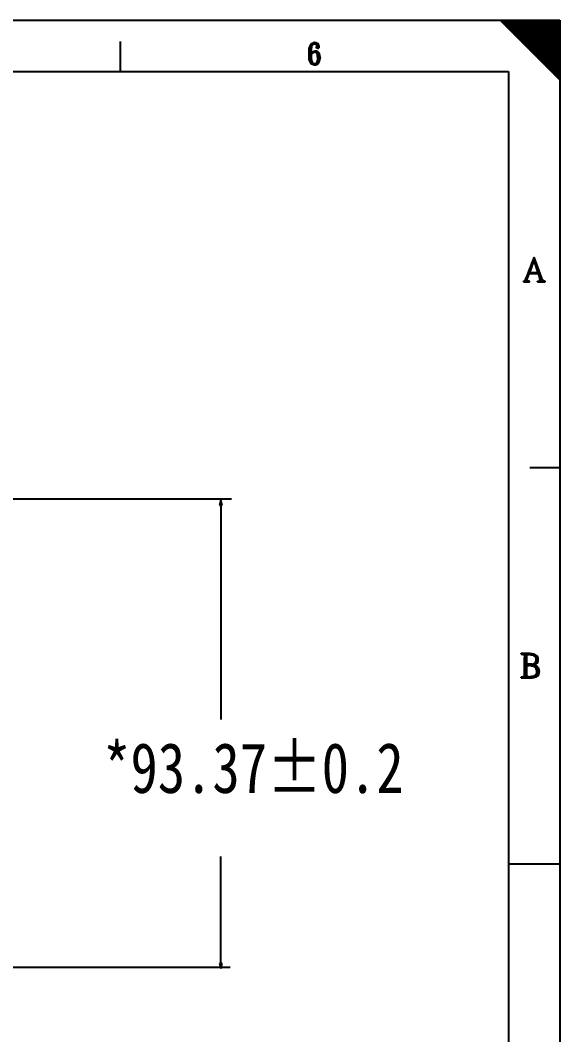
# Model space of a CAD drawing. Header units: millimetres. Extents: x 1385 to 1932, y 378 to 1802.
# Drawn here: x 1824.8 to 1932.2, y 1599.6 to 1801.8 of the extents above; entities that cross this region are included whole.
import ezdxf

# ---------------------------------------------------------------- set-up
doc = ezdxf.new("R2010")
doc.units = ezdxf.units.MM
doc.header["$LTSCALE"] = 46.255
doc.layers.get('0').update_dxf_attribs({"linetype": 'CONTINUOUS'})
for name, color, linetype in [('09', 9, 'CONTINUOUS'), ('30', 30, 'CONTINUOUS'), ('61-RUBBE-XIAOYIN_DXF_DIMENSION', 7, 'CONTINUOUS'), ('HATCH', 4, 'CONTINUOUS'), ('TEXT', 3, 'CONTINUOUS')]:
    doc.layers.add(name, color=color, linetype=linetype)
doc.styles.get("Standard").update_dxf_attribs({"font": 'txt', "width": 0.8})

# ---------------------------------------------------------------- blocks, each defined once
blk = doc.blocks.new('_CLOSED')
at = {"color": 0, "linetype": 'ByBlock'}
for p, q in [((0, 0), (-1, 0.25)), ((-1, 0.25), (-1, -0.25)), ((-1, -0.25), (0, 0)), ((-1, 0), (0, 0))]:
    blk.add_line(p, q, dxfattribs=at)

msp = doc.modelspace()

# ---------------------------------------------------------------- hatches: boundary and pattern name
at = {"layer": 'HATCH'}
h = msp.add_hatch(dxfattribs=at)
h.set_pattern_fill('ANSI31', color=1, scale=0.016987, angle=720, style=0)
h.set_pattern_definition([(45, (1437.90211, 1455.303216), (-0.038136748, 0.038136748), [])])
h.paths.add_polyline_path([(1932.22, 1789.95), (1932.22, 1801.84), (1920.33, 1801.84)])
at = {"layer": 'TEXT'}
h = msp.add_hatch(dxfattribs=at)
h.set_pattern_fill('ANSI31', color=1, scale=0.083712, angle=720, style=0)
h.set_pattern_definition([(45, (1641.685411, 1554.857539), (-0.00739912973, 0.00739912973), [])])
h.paths.add_polyline_path([(1884.18, 1796.98), (1884.01, 1797.18), (1883.85, 1797.29), (1883.64, 1797.36), (1883.39, 1797.39), (1883.21, 1797.38), (1882.98, 1797.3), (1882.79, 1797.18), (1882.76, 1797.16), (1882.62, 1796.99), (1882.51, 1796.78), (1882.42, 1796.52), (1882.39, 1796.38), (1882.34, 1796.18), (1882.31, 1795.95), (1882.3, 1795.68), (1882.28, 1795.42), (1882.28, 1795.13), (1882.28, 1795.08), (1882.28, 1794.77), (1882.3, 1794.5), (1882.31, 1794.25), (1882.34, 1794.05), (1882.38, 1793.87), (1882.44, 1793.67), (1882.53, 1793.43), (1882.65, 1793.25), (1882.81, 1793.11), (1882.99, 1793), (1883.21, 1792.94), (1883.44, 1792.93), (1883.65, 1792.96), (1883.85, 1793.02), (1884.04, 1793.14), (1884.19, 1793.33), (1884.32, 1793.56), (1884.38, 1793.71), (1884.42, 1793.94), (1884.47, 1794.19), (1884.49, 1794.45), (1884.49, 1794.47), (1884.45, 1794.74), (1884.41, 1794.97), (1884.33, 1795.18), (1884.32, 1795.19), (1884.19, 1795.41), (1884.01, 1795.56), (1883.79, 1795.67), (1883.55, 1795.7), (1883.44, 1795.7), (1883.21, 1795.64), (1883.01, 1795.51), (1882.93, 1795.48), (1882.75, 1795.33), (1882.75, 1795.51), (1882.75, 1795.78), (1882.76, 1796.02), (1882.79, 1796.25), (1882.82, 1796.48), (1882.85, 1796.61), (1882.93, 1796.85), (1883.07, 1797.02), (1883.22, 1797.13), (1883.44, 1797.16), (1883.48, 1797.16), (1883.73, 1797.1), (1883.81, 1797.07), (1883.92, 1796.9), (1883.85, 1796.73), (1883.84, 1796.72), (1883.76, 1796.48), (1883.81, 1796.3), (1884.01, 1796.24), (1884.02, 1796.24), (1884.22, 1796.35), (1884.22, 1796.38), (1884.29, 1796.61), (1884.27, 1796.76)])
h.paths.add_polyline_path([(1883.7, 1795.39), (1883.79, 1795.3), (1883.89, 1795.13), (1883.96, 1794.91), (1883.99, 1794.65), (1884.01, 1794.33), (1884.01, 1794.08), (1883.96, 1793.8), (1883.9, 1793.57), (1883.81, 1793.4), (1883.68, 1793.26), (1883.62, 1793.22), (1883.39, 1793.16), (1883.25, 1793.19), (1883.05, 1793.33), (1882.96, 1793.48), (1882.87, 1793.7), (1882.81, 1793.96), (1882.79, 1794.07), (1882.78, 1794.28), (1882.76, 1794.51), (1882.75, 1794.79), (1882.75, 1795.1), (1882.82, 1795.18), (1883.04, 1795.34), (1883.24, 1795.44), (1883.44, 1795.47), (1883.48, 1795.47)], flags=16)
h = msp.add_hatch(dxfattribs=at)
h.set_pattern_fill('ANSI31', color=1, scale=0.09037, angle=720, style=0)
h.set_pattern_definition([(45, (1909.027204, 1505.881052), (-0.00798769687, 0.00798769687), [])])
h.paths.add_polyline_path([(1927.96, 1751.27), (1928.2, 1750.61), (1928.28, 1750.38), (1928.32, 1750.14), (1928.3, 1750.07), (1928.15, 1749.86), (1928.09, 1749.85), (1927.79, 1749.82), (1927.79, 1749.69), (1929.34, 1749.69), (1929.34, 1749.82), (1929.24, 1749.83), (1928.99, 1749.92), (1928.97, 1749.96), (1928.82, 1750.17), (1928.69, 1750.45), (1927.13, 1754.61), (1927.11, 1754.61), (1925.77, 1751), (1925.76, 1750.96), (1925.63, 1750.61), (1925.5, 1750.32), (1925.4, 1750.11), (1925.3, 1749.96), (1925.14, 1749.85), (1924.98, 1749.82), (1924.98, 1749.69), (1926.18, 1749.69), (1926.18, 1749.82), (1925.9, 1749.86), (1925.85, 1749.91), (1925.74, 1750.15), (1925.8, 1750.44), (1926.13, 1751.27)])
h.paths.add_polyline_path([(1927.87, 1751.52), (1926.19, 1751.52), (1927.05, 1753.92)], flags=16)
h = msp.add_hatch(dxfattribs=at)
h.set_pattern_fill('ANSI31', color=1, scale=0.09037, angle=720, style=0)
h.set_pattern_definition([(45, (1908.585424, 1471.67215), (-0.0079876969, 0.0079876969), [])])
h.paths.add_polyline_path([(1928.15, 1671.74), (1928.18, 1672.02), (1928.15, 1672.26), (1928.09, 1672.51), (1927.99, 1672.72), (1927.83, 1672.91), (1927.65, 1673.05), (1927.4, 1673.18), (1927.11, 1673.27), (1927.01, 1673.3), (1927.3, 1673.4), (1927.53, 1673.53), (1927.72, 1673.69), (1927.86, 1673.89), (1927.93, 1674.12), (1927.96, 1674.38), (1927.96, 1674.43), (1927.93, 1674.68), (1927.86, 1674.89), (1927.76, 1675.07), (1927.6, 1675.22), (1927.43, 1675.35), (1927.2, 1675.45), (1926.94, 1675.53), (1926.64, 1675.57), (1926.3, 1675.58), (1924.54, 1675.58), (1924.54, 1675.44), (1924.9, 1675.4), (1925.09, 1675.32), (1925.2, 1675.14), (1925.23, 1674.82), (1925.23, 1671.61), (1925.23, 1671.56), (1925.2, 1671.26), (1925.09, 1671.05), (1925.07, 1671.03), (1924.86, 1670.92), (1924.54, 1670.88), (1924.54, 1670.74), (1926.65, 1670.74), (1926.77, 1670.75), (1927.07, 1670.78), (1927.34, 1670.85), (1927.57, 1670.95), (1927.78, 1671.1), (1927.93, 1671.27), (1928.06, 1671.49)])
h.paths.add_polyline_path([(1927.65, 1671.79), (1927.57, 1671.57), (1927.47, 1671.38), (1927.32, 1671.23), (1927.11, 1671.11), (1926.88, 1671.03), (1926.6, 1670.98), (1926.27, 1670.95), (1926.09, 1670.97), (1925.85, 1671), (1925.73, 1671.07), (1925.65, 1671.31), (1925.65, 1673.2), (1925.65, 1673.47), (1925.65, 1675.17), (1925.68, 1675.31), (1925.82, 1675.35), (1926.12, 1675.37), (1926.44, 1675.34), (1926.73, 1675.3), (1926.97, 1675.22), (1927.17, 1675.11), (1927.33, 1674.95), (1927.45, 1674.78), (1927.52, 1674.56), (1927.53, 1674.32), (1927.52, 1674.1), (1927.43, 1673.86), (1927.27, 1673.67), (1927.03, 1673.53), (1926.73, 1673.5), (1926.38, 1673.47), (1925.65, 1673.47), (1925.65, 1673.2), (1925.76, 1673.2), (1926.14, 1673.2), (1926.42, 1673.17), (1926.67, 1673.14), (1926.84, 1673.1), (1926.99, 1673.04), (1927.23, 1672.91), (1927.42, 1672.74), (1927.56, 1672.54), (1927.63, 1672.31), (1927.66, 1672.05)], flags=16)

# ---------------------------------------------------------------- linework, layer by layer
at = {"layer": '09', "color": 1}
for p, q in [((1448.09, 1801.84), (1932.22, 1801.84)), ((1932.22, 1801.84), (1932.22, 1465.5)), ((1458.29, 1791.64), (1922.03, 1791.64)), ((1922.03, 1791.64), (1922.03, 1475.69))]:
    msp.add_line(p, q, dxfattribs=at)
at = {"layer": '30', "color": 1}
for p, q in [((1844.74, 1791.64), (1844.74, 1797.59)), ((1926.28, 1712.66), (1932.22, 1712.66)), ((1922.03, 1633.67), (1932.22, 1633.67))]:
    msp.add_line(p, q, dxfattribs=at)
at = {"layer": '61-RUBBE-XIAOYIN_DXF_DIMENSION', "color": 4, "linetype": 'Continuous'}
for p, q in [((1823.22, 1706.4), (1866.86, 1706.4)), ((1864.71, 1705.14), (1864.71, 1662.45)), ((1864.71, 1613.77), (1864.71, 1635.11)), ((1823.22, 1613.03), (1866.59, 1613.03))]:
    msp.add_line(p, q, dxfattribs=at)
at = {"layer": 'HATCH', "color": 1}
msp.add_line((1920.33, 1801.84), (1932.22, 1789.95), dxfattribs=at)
at = {"layer": 'TEXT', "color": 1}
for p, q in [((1882.3, 1795.68), (1882.31, 1795.95)), ((1882.31, 1795.95), (1882.34, 1796.18)), ((1882.34, 1796.18), (1882.39, 1796.38)), ((1882.39, 1796.38), (1882.42, 1796.52)), ((1882.42, 1796.52), (1882.51, 1796.78)), ((1882.51, 1796.78), (1882.62, 1796.99)), ((1882.62, 1796.99), (1882.76, 1797.16)), ((1882.75, 1795.78), (1882.76, 1796.02)), ((1882.76, 1797.16), (1882.79, 1797.18)), ((1882.76, 1796.02), (1882.79, 1796.25)), ((1882.79, 1797.18), (1882.98, 1797.3)), ((1882.79, 1796.25), (1882.82, 1796.48)), ((1882.82, 1796.48), (1882.85, 1796.61)), ((1882.85, 1796.61), (1882.93, 1796.85)), ((1882.93, 1796.85), (1883.07, 1797.02)), ((1882.98, 1797.3), (1883.21, 1797.38)), ((1883.22, 1797.13), (1883.07, 1797.02)), ((1883.39, 1797.39), (1883.21, 1797.38)), ((1883.22, 1797.13), (1883.44, 1797.16)), ((1883.64, 1797.36), (1883.39, 1797.39)), ((1883.44, 1797.16), (1883.48, 1797.16)), ((1883.48, 1797.16), (1883.73, 1797.1)), ((1883.85, 1797.29), (1883.64, 1797.36)), ((1883.73, 1797.1), (1883.81, 1797.07)), ((1883.76, 1796.48), (1883.84, 1796.72)), ((1883.81, 1796.3), (1883.76, 1796.48)), ((1883.92, 1796.9), (1883.81, 1797.07)), ((1884.01, 1796.24), (1883.81, 1796.3)), ((1883.85, 1796.73), (1883.84, 1796.72)), ((1883.85, 1797.29), (1884.01, 1797.18)), ((1883.85, 1796.73), (1883.92, 1796.9)), ((1884.18, 1796.98), (1884.01, 1797.18)), ((1884.02, 1796.24), (1884.01, 1796.24)), ((1884.02, 1796.24), (1884.22, 1796.35)), ((1884.27, 1796.76), (1884.18, 1796.98)), ((1884.22, 1796.38), (1884.29, 1796.61)), ((1884.22, 1796.38), (1884.22, 1796.35)), ((1884.29, 1796.61), (1884.27, 1796.76)), ((1882.28, 1795.42), (1882.3, 1795.68)), ((1882.28, 1795.13), (1882.28, 1795.42)), ((1882.28, 1795.08), (1882.28, 1795.13)), ((1882.28, 1794.77), (1882.28, 1795.08)), ((1882.3, 1794.5), (1882.28, 1794.77)), ((1882.31, 1794.25), (1882.3, 1794.5)), ((1882.34, 1794.05), (1882.31, 1794.25)), ((1882.38, 1793.87), (1882.34, 1794.05)), ((1882.75, 1795.51), (1882.75, 1795.78)), ((1882.75, 1795.33), (1882.75, 1795.51)), ((1882.75, 1795.33), (1882.93, 1795.48)), ((1882.75, 1795.1), (1882.82, 1795.18)), ((1882.75, 1794.79), (1882.75, 1795.1)), ((1882.76, 1794.51), (1882.75, 1794.79)), ((1882.78, 1794.28), (1882.76, 1794.51)), ((1882.79, 1794.07), (1882.78, 1794.28)), ((1882.81, 1793.96), (1882.79, 1794.07)), ((1882.87, 1793.7), (1882.81, 1793.96)), ((1882.82, 1795.18), (1883.04, 1795.34)), ((1883.01, 1795.51), (1882.93, 1795.48)), ((1883.01, 1795.51), (1883.21, 1795.64)), ((1883.24, 1795.44), (1883.04, 1795.34)), ((1883.21, 1795.64), (1883.44, 1795.7)), ((1883.44, 1795.47), (1883.24, 1795.44)), ((1883.55, 1795.7), (1883.44, 1795.7)), ((1883.44, 1795.47), (1883.48, 1795.47)), ((1883.7, 1795.39), (1883.48, 1795.47)), ((1883.79, 1795.67), (1883.55, 1795.7)), ((1883.7, 1795.39), (1883.79, 1795.3)), ((1884.01, 1795.56), (1883.79, 1795.67)), ((1883.89, 1795.13), (1883.79, 1795.3)), ((1883.96, 1794.91), (1883.89, 1795.13)), ((1883.99, 1794.65), (1883.96, 1794.91)), ((1883.96, 1793.8), (1884.01, 1794.08)), ((1884.01, 1794.33), (1883.99, 1794.65)), ((1884.01, 1795.56), (1884.01, 1795.56)), ((1884.19, 1795.41), (1884.01, 1795.56)), ((1884.01, 1794.08), (1884.01, 1794.33)), ((1884.32, 1795.19), (1884.19, 1795.41)), ((1884.32, 1795.19), (1884.33, 1795.18)), ((1884.41, 1794.97), (1884.33, 1795.18)), ((1884.38, 1793.71), (1884.42, 1793.94)), ((1884.45, 1794.74), (1884.41, 1794.97)), ((1884.42, 1793.94), (1884.47, 1794.19)), ((1884.49, 1794.47), (1884.45, 1794.74)), ((1884.47, 1794.19), (1884.49, 1794.45)), ((1884.49, 1794.47), (1884.49, 1794.45)), ((1882.44, 1793.67), (1882.38, 1793.87)), ((1882.53, 1793.43), (1882.44, 1793.67)), ((1882.65, 1793.25), (1882.53, 1793.43)), ((1882.81, 1793.11), (1882.65, 1793.25)), ((1882.99, 1793), (1882.81, 1793.11)), ((1882.96, 1793.48), (1882.87, 1793.7)), ((1883.05, 1793.33), (1882.96, 1793.48)), ((1883.21, 1792.94), (1882.99, 1793)), ((1883.25, 1793.19), (1883.05, 1793.33)), ((1883.21, 1792.94), (1883.44, 1792.93)), ((1883.25, 1793.19), (1883.39, 1793.16)), ((1883.62, 1793.22), (1883.39, 1793.16)), ((1883.44, 1792.93), (1883.65, 1792.96)), ((1883.68, 1793.26), (1883.62, 1793.22)), ((1883.65, 1792.96), (1883.85, 1793.02)), ((1883.68, 1793.26), (1883.81, 1793.4)), ((1883.81, 1793.4), (1883.9, 1793.57)), ((1883.85, 1793.02), (1884.04, 1793.14)), ((1883.9, 1793.57), (1883.96, 1793.8)), ((1884.04, 1793.14), (1884.19, 1793.33)), ((1884.19, 1793.33), (1884.32, 1793.56)), ((1884.32, 1793.56), (1884.38, 1793.71)), ((1927.11, 1754.61), (1925.77, 1751)), ((1927.05, 1753.92), (1926.19, 1751.52)), ((1927.05, 1753.92), (1927.87, 1751.52)), ((1927.13, 1754.61), (1927.11, 1754.61)), ((1928.69, 1750.45), (1927.13, 1754.61)), ((1926.19, 1751.52), (1927.87, 1751.52)), ((1927.87, 1751.52), (1926.19, 1751.52)), ((1927.87, 1751.52), (1926.19, 1751.52)), ((1926.19, 1751.52), (1926.19, 1751.52)), ((1924.98, 1749.82), (1925.14, 1749.85)), ((1924.98, 1749.69), (1926.18, 1749.69)), ((1925.14, 1749.85), (1925.3, 1749.96)), ((1925.4, 1750.11), (1925.3, 1749.96)), ((1925.4, 1750.11), (1925.5, 1750.32)), ((1925.5, 1750.32), (1925.63, 1750.61)), ((1925.76, 1750.96), (1925.63, 1750.61)), ((1925.74, 1750.17), (1925.8, 1750.44)), ((1925.74, 1750.17), (1925.74, 1750.14)), ((1925.85, 1749.91), (1925.74, 1750.14)), ((1925.77, 1751), (1925.76, 1750.96)), ((1925.8, 1750.44), (1926.13, 1751.27)), ((1925.85, 1749.91), (1925.9, 1749.86)), ((1926.18, 1749.82), (1925.9, 1749.86)), ((1927.96, 1751.27), (1926.13, 1751.27)), ((1926.18, 1749.82), (1926.18, 1749.82)), ((1926.18, 1749.69), (1926.18, 1749.82)), ((1927.79, 1749.82), (1928.09, 1749.85)), ((1927.79, 1749.69), (1927.79, 1749.82)), ((1927.79, 1749.69), (1929.34, 1749.69)), ((1927.96, 1751.27), (1928.2, 1750.61)), ((1928.15, 1749.86), (1928.09, 1749.85)), ((1928.15, 1749.86), (1928.3, 1750.07)), ((1928.28, 1750.38), (1928.2, 1750.61)), ((1928.32, 1750.14), (1928.28, 1750.38)), ((1928.32, 1750.14), (1928.3, 1750.07)), ((1928.82, 1750.17), (1928.69, 1750.45)), ((1928.97, 1749.96), (1928.82, 1750.17)), ((1928.97, 1749.96), (1928.99, 1749.92)), ((1929.24, 1749.83), (1928.99, 1749.92)), ((1929.34, 1749.82), (1929.24, 1749.83)), ((1929.34, 1749.69), (1929.34, 1749.82)), ((1924.54, 1675.58), (1924.54, 1675.44)), ((1926.3, 1675.58), (1924.54, 1675.58)), ((1924.54, 1675.44), (1924.56, 1675.44)), ((1924.56, 1675.44), (1924.9, 1675.4)), ((1925.09, 1675.32), (1924.9, 1675.4)), ((1925.2, 1675.14), (1925.09, 1675.32)), ((1925.09, 1675.32), (1925.09, 1675.32)), ((1925.2, 1675.14), (1925.23, 1674.82)), ((1925.23, 1671.61), (1925.23, 1674.82)), ((1925.68, 1675.31), (1925.65, 1675.17)), ((1925.65, 1673.47), (1925.65, 1675.17)), ((1925.68, 1675.31), (1925.82, 1675.35)), ((1926.12, 1675.37), (1925.82, 1675.35)), ((1925.82, 1675.35), (1925.82, 1675.35)), ((1926.44, 1675.34), (1926.12, 1675.37)), ((1926.3, 1675.58), (1926.64, 1675.57)), ((1926.44, 1675.34), (1926.73, 1675.3)), ((1926.64, 1675.57), (1926.94, 1675.53)), ((1926.97, 1675.22), (1926.73, 1675.3)), ((1926.94, 1675.53), (1927.2, 1675.45)), ((1926.97, 1675.22), (1927.17, 1675.11)), ((1927.33, 1674.95), (1927.17, 1675.11)), ((1927.43, 1675.35), (1927.2, 1675.45)), ((1927.45, 1674.78), (1927.33, 1674.95)), ((1927.6, 1675.22), (1927.43, 1675.35)), ((1927.52, 1674.56), (1927.45, 1674.78)), ((1927.76, 1675.07), (1927.6, 1675.22)), ((1927.86, 1674.89), (1927.76, 1675.07)), ((1927.93, 1674.68), (1927.86, 1674.89)), ((1927.96, 1674.43), (1927.93, 1674.68)), ((1925.65, 1673.2), (1925.65, 1673.47)), ((1925.65, 1673.47), (1925.65, 1673.2)), ((1926.38, 1673.47), (1925.65, 1673.47)), ((1925.65, 1673.2), (1925.76, 1673.2)), ((1925.65, 1671.31), (1925.65, 1673.2)), ((1925.76, 1673.2), (1926.14, 1673.2)), ((1926.42, 1673.17), (1926.14, 1673.2)), ((1926.73, 1673.5), (1926.38, 1673.47)), ((1926.42, 1673.17), (1926.67, 1673.14)), ((1926.67, 1673.14), (1926.84, 1673.1)), ((1926.73, 1673.5), (1926.97, 1673.53)), ((1926.99, 1673.04), (1926.84, 1673.1)), ((1927.04, 1673.54), (1926.97, 1673.53)), ((1927.23, 1672.91), (1926.99, 1673.04)), ((1927.3, 1673.4), (1927.01, 1673.3)), ((1927.01, 1673.3), (1927.11, 1673.27)), ((1927.27, 1673.67), (1927.04, 1673.54)), ((1927.4, 1673.18), (1927.11, 1673.27)), ((1927.23, 1672.91), (1927.42, 1672.74)), ((1927.27, 1673.67), (1927.43, 1673.86)), ((1927.3, 1673.4), (1927.53, 1673.53)), ((1927.65, 1673.05), (1927.4, 1673.18)), ((1927.56, 1672.54), (1927.42, 1672.74)), ((1927.43, 1673.86), (1927.52, 1674.1)), ((1927.53, 1674.32), (1927.52, 1674.56)), ((1927.52, 1674.1), (1927.53, 1674.32)), ((1927.53, 1673.53), (1927.72, 1673.69)), ((1927.83, 1672.91), (1927.65, 1673.05)), ((1927.72, 1673.69), (1927.86, 1673.89)), ((1927.99, 1672.72), (1927.83, 1672.91)), ((1927.86, 1673.89), (1927.93, 1674.12)), ((1927.93, 1674.12), (1927.96, 1674.38)), ((1927.96, 1674.43), (1927.96, 1674.38)), ((1928.09, 1672.51), (1927.99, 1672.72)), ((1924.86, 1670.92), (1924.54, 1670.88)), ((1924.54, 1670.74), (1924.54, 1670.88)), ((1924.54, 1670.74), (1926.65, 1670.74)), ((1924.86, 1670.92), (1925.07, 1671.03)), ((1925.09, 1671.05), (1925.07, 1671.03)), ((1925.09, 1671.05), (1925.2, 1671.26)), ((1925.2, 1671.26), (1925.23, 1671.56)), ((1925.23, 1671.61), (1925.23, 1671.56)), ((1925.73, 1671.07), (1925.65, 1671.31)), ((1925.85, 1671), (1925.73, 1671.07)), ((1925.85, 1671), (1926.09, 1670.97)), ((1926.09, 1670.97), (1926.27, 1670.95)), ((1926.6, 1670.98), (1926.27, 1670.95)), ((1926.88, 1671.03), (1926.6, 1670.98)), ((1926.65, 1670.74), (1926.77, 1670.75)), ((1927.07, 1670.78), (1926.77, 1670.75)), ((1926.88, 1671.03), (1927.11, 1671.11)), ((1927.34, 1670.85), (1927.07, 1670.78)), ((1927.32, 1671.23), (1927.11, 1671.11)), ((1927.32, 1671.23), (1927.47, 1671.38)), ((1927.34, 1670.85), (1927.57, 1670.95)), ((1927.47, 1671.38), (1927.57, 1671.57)), ((1927.63, 1672.31), (1927.56, 1672.54)), ((1927.57, 1671.57), (1927.65, 1671.79)), ((1927.57, 1670.95), (1927.78, 1671.1)), ((1927.66, 1672.05), (1927.63, 1672.31)), ((1927.65, 1671.79), (1927.66, 1672.05)), ((1927.66, 1672.05), (1927.66, 1672.05)), ((1927.78, 1671.1), (1927.93, 1671.27)), ((1927.93, 1671.27), (1928.06, 1671.49)), ((1928.06, 1671.49), (1928.15, 1671.74)), ((1928.15, 1672.26), (1928.09, 1672.51)), ((1928.18, 1672.02), (1928.15, 1672.26)), ((1928.15, 1671.74), (1928.18, 1672.02))]:
    msp.add_line(p, q, dxfattribs=at)

# ---------------------------------------------------------------- block references
at = {"layer": '61-RUBBE-XIAOYIN_DXF_DIMENSION', "color": 4, "linetype": 'Continuous'}
for p, rotation in [((1864.71, 1706.14), 90), ((1864.71, 1612.77), 270)]:
    msp.add_blockref('_CLOSED', p, dxfattribs=dict(at, rotation=rotation))

# ---------------------------------------------------------------- texts
at = {"layer": '61-RUBBE-XIAOYIN_DXF_DIMENSION', "color": 4, "linetype": 'Continuous', "insert": (1871.2, 1657.79), "char_height": 10, "attachment_point": 2}
msp.add_mtext('\\A1;{\\Ftxt|c134;\\C1;*\\Ftxt|c0;93.37\\Ftxt|c134;%%P0.2}', dxfattribs=at)

doc.saveas('drawing.dxf')
